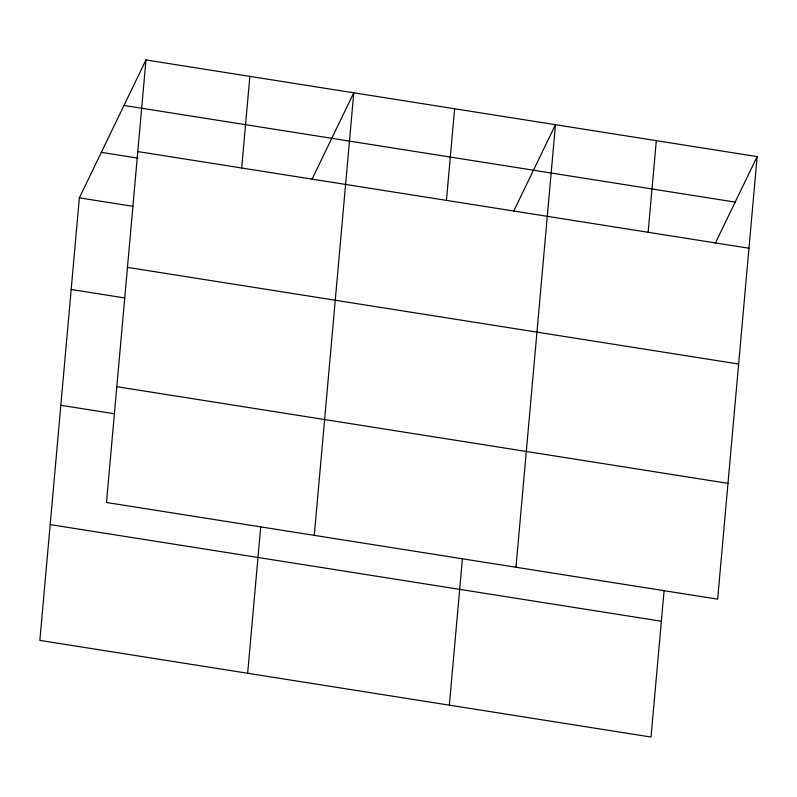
<?xml version="1.0" encoding="UTF-8"?>
<svg xmlns="http://www.w3.org/2000/svg" width="797" height="797" viewBox="0 0 797 797"><rect width="100%" height="100%" fill="white"/><g stroke="black" fill="none" stroke-linecap="round" stroke-linejoin="round"><path stroke-width="1.2" d="M145.971 59.944L106.479 502.489L717.649 599.155L757.15 156.601L145.971 59.944L79.351 197.845L39.85 640.399L651.029 737.056L664.11 590.507M241.69 168.008L249.869 76.373M247.648 673.266L260.729 526.707M314.277 535.355L353.768 92.811L311.826 179.624M446.44 200.386L454.619 108.751M449.339 705.156L462.419 558.607M515.968 567.255L555.459 124.701L513.517 211.524M648.13 232.286L656.31 140.651M715.208 243.414L757.15 156.601M123.983 105.453L735.163 202.109M137.791 151.569L748.971 248.226M101.329 152.337L138.001 158.145M79.351 197.845L133.129 206.353M127.46 267.374L738.64 364.03M71.172 289.48L124.95 297.988M116.81 386.684L727.99 483.351M60.831 405.284L114.619 413.792M50.181 524.595L661.361 621.252"/></g></svg>
